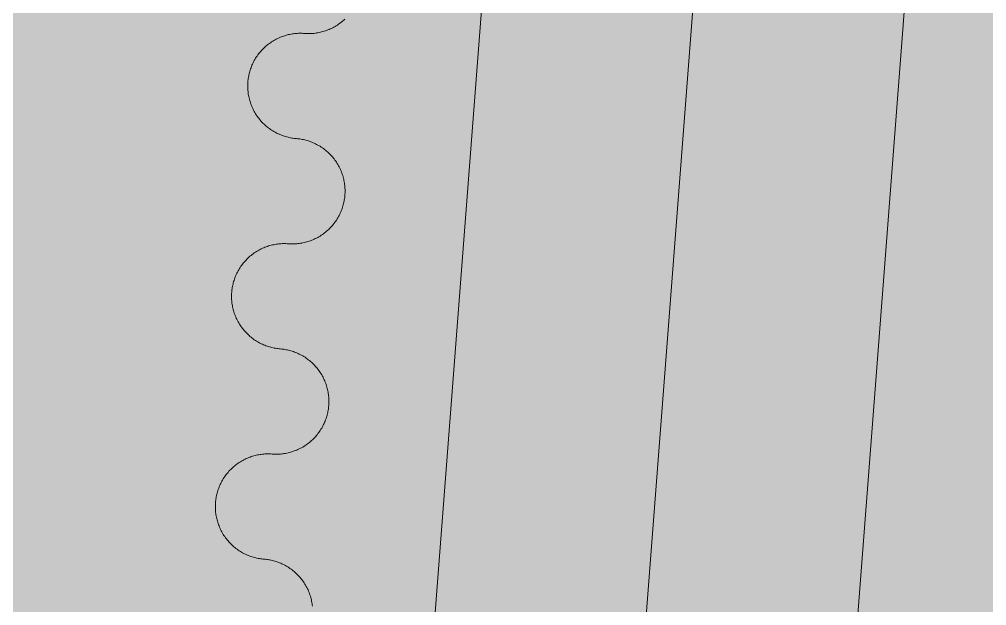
# Model space of a CAD drawing. Header units: millimetres. Extents: x 833941507 to 1669051331, y 817666127 to 1636299673.
# Drawn here: x 834573120.8 to 834573350.1, y 817983876.6 to 817984015.6 of the extents above; entities that cross this region are included whole.
import ezdxf

# ---------------------------------------------------------------- set-up
doc = ezdxf.new("R2010")
doc.units = ezdxf.units.MM
doc.header["$LTSCALE"] = 3
for name, color, linetype, lineweight in [('Hatch (CARR)', 252, 'Continuous', 35), ('Hatch (LTC&CB)', 252, 'Continuous', 35), ('UAJ-23FLOR-h', 251, 'Continuous', 9), ('UAJ-42INFI', 1, 'Continuous', 18), ('UAJ-42INFI-h', 251, 'Continuous', 9)]:
    doc.layers.add(name, color=color, linetype=linetype, lineweight=lineweight)
doc.layers.add('UAJ-00XREF', color=7, linetype='Continuous')

# ---------------------------------------------------------------- blocks, each defined once
blk = doc.blocks.new('GBP-LTC-LB01')
at = {"layer": 'UAJ-23FLOR-h'}
h = blk.add_hatch(dxfattribs=at)
h.set_pattern_fill('EARTH,_O', color=256, scale=180, angle=45)
h.set_pattern_definition([(48.9989, (834576001.8, 818046085.3), (-112.727, 1612.5107), [1143, -1143]), (48.9989, (834575678.3, 818046366.6), (-112.727, 1612.5107), [1143, -1143]), (48.9989, (834575354.8, 818046647.8), (-112.727, 1612.5107), [1143, -1143]), (138.9989, (834575340.7, 818046849.3), (-1612.5107, -112.727), [1143, -1143]), (138.9989, (834575621.9, 818047172.8), (-1612.5107, -112.727), [1143, -1143]), (138.9989, (834575903.1, 818047496.3), (-1612.5107, -112.727), [1143, -1143])])
h.paths.add_polyline_path([(834572173.05, 818200349.17), (834310583.74, 818182062.08), (834331502.24, 817882831.69), (834364939.69, 817885169.23), (834473095.7, 818011283.6), (834480533.7, 818020120.4), (834485095.05, 818025709.55), (834491375.7, 818033619), (834497063.4, 818041013), (834493145.8, 818043678.7), (834512788.5, 818074029.25), (834518712.45, 818083675.25), (834526231.3, 818096325.1), (834534646.05, 818111073.05), (834545956, 818131981.3), (834557204.6, 818154198.8), (834564040, 818168496.8), (834570941.16, 818183576.43), (834578367.8, 818200696.3)])
h.paths.add_polyline_path([(834382131.31, 817956469.98), (834418268.73, 817958996.07), (834422062.41, 817963855.9), (834428403.04, 817964299.38), (834467239.2, 818010695.58), (834466445.21, 818021738.79), (834476097.72, 818035709.03), (834485267.1, 818048983.2), (834487014.89, 818051460.43), (834497268.33, 818067303.42), (834492893.38, 818129890.09), (834448056.59, 818126755.66), (834416896.58, 818105052.11), (834382061.37, 818080788.99), (834386167.45, 818022059.16), (834377588.38, 818021459.47)], flags=16)
edge = h.paths.add_edge_path(flags=16)
edge.add_line((834540292.29, 818142076.07), (834533466.32, 818141614.13))
edge.add_line((834533466.32, 818141614.13), (834523258.01, 818143862.71))
edge.add_line((834523258.01, 818143862.71), (834525896.87, 818155838.93))
edge.add_arc((834558382.43, 818267025.45), 115835.02, 237.2183981, 253.7131266, ccw=False)
edge.add_line((834495664.92, 818169638.25), (834498267.59, 818132356.98))
edge.add_line((834498267.59, 818132356.98), (834496346.42, 818130135.01))
edge.add_line((834496346.42, 818130135.01), (834492879.88, 818129892.67))
edge.add_line((834492879.88, 818129892.67), (834494229.58, 818110587.62))
edge.add_line((834494229.58, 818110587.62), (834496326.13, 818110708.38))
edge.add_line((834496326.13, 818110708.38), (834498420.21, 818080753.55))
edge.add_line((834498420.21, 818080753.55), (834498046.12, 818080727.4))
edge.add_line((834498046.12, 818080727.4), (834498254.52, 818077746.38))
edge.add_line((834498254.52, 818077746.38), (834503061.09, 818078082.4))
edge.add_line((834503061.09, 818078082.4), (834504979.52, 818081212.1))
edge.add_line((834504979.52, 818081212.1), (834509429.02, 818088470.93))
edge.add_line((834509429.02, 818088470.93), (834515217.16, 818097913.59))
edge.add_line((834515217.16, 818097913.59), (834526067.43, 818116415.54))
edge.add_line((834526067.43, 818116415.54), (834532489.2, 818127888.68))
edge.add_line((834532489.2, 818127888.68), (834534830.9, 818132146.3))
edge.add_line((834534830.9, 818132146.3), (834540292.29, 818142076.07))
h = blk.add_hatch(dxfattribs=at)
h.set_pattern_fill('EARTH,_O', color=256, scale=180, angle=45)
h.set_pattern_definition([(45.0000001, (-1082349.7, 54794.9), (-3e-06, 1616.4461018), [1143, -1143]), (45.0000001, (-1082652.8, 55098), (-3e-06, 1616.4461018), [1143, -1143]), (45.0000001, (-1082955.9, 55401.1), (-3e-06, 1616.4461018), [1143, -1143]), (135.0000001, (-1082955.9, 55603.1), (-1616.4461018, -3e-06), [1143, -1143]), (135.0000001, (-1082652.8, 55906.2), (-1616.4461018, -3e-06), [1143, -1143]), (135.0000001, (-1082349.7, 56209.3), (-1616.4461018, -3e-06), [1143, -1143])])
h.paths.add_polyline_path([(834669469.25, 818015499.17), (834651080.82, 818014213.79), (834651091.33, 818014066.03), (834669479.76, 818015351.52)], flags=16)
edge = h.paths.add_edge_path()
edge.add_arc((834611763.61, 818123015.07), 22001.28, 94.000719, 118.688683)
edge.add_line((834601201.89, 818142315.5), (834593918.34, 818141228.38))
edge.add_arc((834611768.4, 818123014.03), 25502.69, 93.997159, 134.421275, ccw=False)
edge.add_line((834609990.68, 818148454.69), (834618164.36, 818149025.84))
edge.add_line((834618164.36, 818149025.84), (834618408.29, 818145534.91))
edge.add_line((834618408.29, 818145534.91), (834616365.41, 818145392.16))
edge.add_line((834616365.41, 818145392.16), (834616609.39, 818141900.69))
edge.add_line((834616609.39, 818141900.69), (834611621.55, 818141552.15))
edge.add_line((834611621.55, 818141552.15), (834611377.61, 818145043.07))
edge.add_line((834611377.61, 818145043.07), (834610228.61, 818144962.74))
h.paths.add_polyline_path([(834673232.94, 818197365.88), (834607546.49, 818192773.89), (834599172.5, 818174435.3), (834588349.1, 818152374.5), (834578621.55, 818133890.65), (834568418.3, 818115665.3), (834556456.7, 818095618.3), (834546606.4, 818080041.6), (834532219.3, 818058623.75), (834523692.15, 818046595.75), (834515683.5, 818035708.5), (834508244.2, 818025929.9), (834500656.3, 818016266.1), (834489786.8, 818002934.1), (834483448.3, 817995421.3), (834478637.6, 817989841.7), (834458453.75, 817967379.3), (834441506.5, 817949096.36), (834383075.75, 817886437.08), (834482026.69, 817893354.51), (834551919.04, 817920008.6), (834634905.13, 817930637.13), (834634023, 817939309.35), (834633770.07, 817941795.89), (834633577.69, 817943687.02), (834508697.04, 817930983.61), (834507053.46, 817930191.44), (834506409.46, 817939426.96), (834507656.94, 817945566.73), (834503417.08, 818006767.03), (834503064.37, 818011762.67), (834514052.91, 818025791.94), (834520784.65, 818034889.35), (834526318.86, 818042436.94), (834532381.69, 818050705.63), (834536345.72, 818056472.68), (834542258.41, 818065225.62), (834550405.86, 818077286.91), (834561579, 818095001.96), (834574522.66, 818117080.03), (834587768.88, 818140310.21), (834609774.13, 818143594.98), (834610001.97, 818140335.89), (834634252.54, 818142031.47), (834636806.9, 818105492.47), (834642791.48, 818105913.75), (834646278.56, 818056032.58), (834640293.17, 818055614.16), (834643382.34, 818011424.91), (834641138.41, 818011267.96), (834645775.78, 817944927.87), (834639048.36, 817944243.52), (834640362.12, 817931328.11), (834651070.39, 817932706.91), (834650587.67, 817936476.13), (834685105.74, 817940896.86), (834685588.46, 817937127.64), (834691373.79, 817937868.57)])
blk = doc.blocks.new('inf_010')
at = {"layer": 'UAJ-42INFI'}
for points in [[(889585454.63, 757791508.15), (889585454.9, 757791508.11), (889585455.18, 757791508.08), (889585455.46, 757791508.06), (889585455.74, 757791508.04), (889585456.03, 757791508.02), (889585456.32, 757791508.02), (889585456.61, 757791508.02), (889585456.91, 757791508.02), (889585457.2, 757791508.04), (889585457.5, 757791508.06), (889585457.8, 757791508.09), (889585458.1, 757791508.12), (889585458.4, 757791508.17), (889585458.7, 757791508.22), (889585459, 757791508.28), (889585459.31, 757791508.35), (889585459.61, 757791508.42), (889585459.91, 757791508.5), (889585460.21, 757791508.59), (889585460.51, 757791508.69), (889585460.81, 757791508.8), (889585461.1, 757791508.91), (889585461.4, 757791509.04), (889585461.69, 757791509.17), (889585461.98, 757791509.3), (889585462.27, 757791509.45), (889585462.55, 757791509.6), (889585462.83, 757791509.76), (889585463.1, 757791509.93), (889585463.38, 757791510.11), (889585463.64, 757791510.29), (889585463.9, 757791510.48), (889585464.16, 757791510.68), (889585464.41, 757791510.88)], [(889585450.97, 757791483.42), (889585450.7, 757791483.46), (889585450.43, 757791483.51), (889585450.15, 757791483.57), (889585449.87, 757791483.63), (889585449.59, 757791483.7), (889585449.31, 757791483.78), (889585449.03, 757791483.86), (889585448.76, 757791483.96), (889585448.48, 757791484.06), (889585448.2, 757791484.16), (889585447.92, 757791484.28), (889585447.64, 757791484.4), (889585447.37, 757791484.53), (889585447.09, 757791484.66), (889585446.82, 757791484.81), (889585446.55, 757791484.96), (889585446.28, 757791485.12), (889585446.02, 757791485.28), (889585445.76, 757791485.46), (889585445.5, 757791485.64), (889585445.24, 757791485.83), (889585444.99, 757791486.02), (889585444.75, 757791486.22), (889585444.51, 757791486.43), (889585444.27, 757791486.65), (889585444.04, 757791486.87), (889585443.81, 757791487.1), (889585443.59, 757791487.33), (889585443.37, 757791487.57), (889585443.16, 757791487.82), (889585442.96, 757791488.07), (889585442.77, 757791488.33), (889585442.58, 757791488.59), (889585442.39, 757791488.86), (889585442.22, 757791489.13), (889585442.05, 757791489.41), (889585441.89, 757791489.69), (889585441.73, 757791489.97), (889585441.59, 757791490.26), (889585441.45, 757791490.54), (889585441.32, 757791490.84), (889585441.2, 757791491.13), (889585441.08, 757791491.43), (889585440.98, 757791491.73), (889585440.88, 757791492.03), (889585440.79, 757791492.33), (889585440.71, 757791492.63), (889585440.63, 757791492.93), (889585440.56, 757791493.23), (889585440.5, 757791493.53), (889585440.45, 757791493.84), (889585440.41, 757791494.14), (889585440.37, 757791494.44), (889585440.34, 757791494.74), (889585440.32, 757791495.03), (889585440.31, 757791495.33), (889585440.3, 757791495.62), (889585440.3, 757791495.91), (889585440.31, 757791496.2), (889585440.32, 757791496.49), (889585440.34, 757791496.77), (889585440.37, 757791497.06), (889585440.4, 757791497.33), (889585440.43, 757791497.61), (889585440.48, 757791497.88), (889585440.53, 757791498.16), (889585440.58, 757791498.44), (889585440.65, 757791498.71), (889585440.72, 757791498.99), (889585440.8, 757791499.27), (889585440.88, 757791499.55), (889585440.97, 757791499.83), (889585441.07, 757791500.11), (889585441.18, 757791500.39), (889585441.29, 757791500.66), (889585441.41, 757791500.94), (889585441.54, 757791501.22), (889585441.68, 757791501.49), (889585441.82, 757791501.76), (889585441.97, 757791502.03), (889585442.13, 757791502.3), (889585442.3, 757791502.57), (889585442.47, 757791502.83), (889585442.65, 757791503.08), (889585442.84, 757791503.34), (889585443.04, 757791503.59), (889585443.24, 757791503.84), (889585443.45, 757791504.08), (889585443.66, 757791504.32), (889585443.89, 757791504.55), (889585444.12, 757791504.77), (889585444.35, 757791505), (889585444.59, 757791505.21), (889585444.84, 757791505.42), (889585445.09, 757791505.62), (889585445.35, 757791505.82), (889585445.61, 757791506.01), (889585445.88, 757791506.19), (889585446.15, 757791506.37), (889585446.42, 757791506.53), (889585446.7, 757791506.7), (889585446.99, 757791506.85), (889585447.27, 757791506.99), (889585447.56, 757791507.13), (889585447.85, 757791507.26), (889585448.15, 757791507.39), (889585448.44, 757791507.5), (889585448.74, 757791507.61), (889585449.04, 757791507.71), (889585449.34, 757791507.8), (889585449.64, 757791507.88), (889585449.95, 757791507.95), (889585450.25, 757791508.02), (889585450.55, 757791508.08), (889585450.85, 757791508.13), (889585451.15, 757791508.17), (889585451.45, 757791508.21), (889585451.75, 757791508.24), (889585452.05, 757791508.26), (889585452.35, 757791508.28), (889585452.64, 757791508.28), (889585452.93, 757791508.28), (889585453.22, 757791508.28), (889585453.51, 757791508.26), (889585453.79, 757791508.24), (889585454.07, 757791508.22), (889585454.35, 757791508.19), (889585454.63, 757791508.15)], [(889585447.32, 757791458.69), (889585447.6, 757791458.65), (889585447.88, 757791458.62), (889585448.16, 757791458.59), (889585448.44, 757791458.57), (889585448.73, 757791458.56), (889585449.02, 757791458.55), (889585449.31, 757791458.55), (889585449.6, 757791458.56), (889585449.9, 757791458.57), (889585450.2, 757791458.6), (889585450.5, 757791458.62), (889585450.8, 757791458.66), (889585451.1, 757791458.7), (889585451.4, 757791458.76), (889585451.7, 757791458.82), (889585452, 757791458.88), (889585452.31, 757791458.96), (889585452.61, 757791459.04), (889585452.91, 757791459.13), (889585453.21, 757791459.23), (889585453.51, 757791459.34), (889585453.8, 757791459.45), (889585454.1, 757791459.57), (889585454.39, 757791459.7), (889585454.68, 757791459.84), (889585454.96, 757791459.99), (889585455.25, 757791460.14), (889585455.53, 757791460.3), (889585455.8, 757791460.47), (889585456.07, 757791460.64), (889585456.34, 757791460.83), (889585456.6, 757791461.02), (889585456.86, 757791461.21), (889585457.11, 757791461.42), (889585457.36, 757791461.63), (889585457.6, 757791461.84), (889585457.83, 757791462.06), (889585458.06, 757791462.29), (889585458.28, 757791462.52), (889585458.5, 757791462.76), (889585458.71, 757791463), (889585458.91, 757791463.25), (889585459.11, 757791463.5), (889585459.3, 757791463.75), (889585459.48, 757791464.01), (889585459.65, 757791464.27), (889585459.82, 757791464.54), (889585459.97, 757791464.8), (889585460.13, 757791465.07), (889585460.27, 757791465.34), (889585460.41, 757791465.62), (889585460.54, 757791465.89), (889585460.66, 757791466.17), (889585460.77, 757791466.45), (889585460.88, 757791466.73), (889585460.98, 757791467.01), (889585461.07, 757791467.29), (889585461.15, 757791467.57), (889585461.23, 757791467.84), (889585461.3, 757791468.12), (889585461.36, 757791468.4), (889585461.42, 757791468.68), (889585461.47, 757791468.95), (889585461.52, 757791469.23), (889585461.55, 757791469.5), (889585461.58, 757791469.78), (889585461.61, 757791470.06), (889585461.63, 757791470.34), (889585461.64, 757791470.63), (889585461.65, 757791470.92), (889585461.65, 757791471.21), (889585461.64, 757791471.51), (889585461.63, 757791471.8), (889585461.61, 757791472.1), (889585461.58, 757791472.4), (889585461.54, 757791472.7), (889585461.5, 757791473), (889585461.44, 757791473.3), (889585461.39, 757791473.6), (889585461.32, 757791473.91), (889585461.24, 757791474.21), (889585461.16, 757791474.51), (889585461.07, 757791474.81), (889585460.97, 757791475.11), (889585460.87, 757791475.41), (889585460.75, 757791475.7), (889585460.63, 757791476), (889585460.5, 757791476.29), (889585460.36, 757791476.58), (889585460.21, 757791476.87), (889585460.06, 757791477.15), (889585459.9, 757791477.43), (889585459.73, 757791477.7), (889585459.56, 757791477.98), (889585459.37, 757791478.24), (889585459.18, 757791478.5), (889585458.99, 757791478.76), (889585458.79, 757791479.01), (889585458.58, 757791479.26), (889585458.36, 757791479.5), (889585458.14, 757791479.74), (889585457.91, 757791479.96), (889585457.68, 757791480.19), (889585457.44, 757791480.4), (889585457.2, 757791480.61), (889585456.96, 757791480.81), (889585456.7, 757791481.01), (889585456.45, 757791481.2), (889585456.19, 757791481.38), (889585455.93, 757791481.55), (889585455.67, 757791481.72), (889585455.4, 757791481.88), (889585455.13, 757791482.03), (889585454.86, 757791482.17), (889585454.58, 757791482.31), (889585454.31, 757791482.44), (889585454.03, 757791482.56), (889585453.75, 757791482.67), (889585453.47, 757791482.78), (889585453.19, 757791482.88), (889585452.92, 757791482.97), (889585452.64, 757791483.06), (889585452.36, 757791483.13), (889585452.08, 757791483.2), (889585451.8, 757791483.27), (889585451.52, 757791483.32), (889585451.25, 757791483.37), (889585450.97, 757791483.42)], [(889585443.67, 757791433.95), (889585443.4, 757791434), (889585443.12, 757791434.05), (889585442.85, 757791434.1), (889585442.57, 757791434.17), (889585442.29, 757791434.24), (889585442.01, 757791434.32), (889585441.73, 757791434.4), (889585441.45, 757791434.49), (889585441.17, 757791434.59), (889585440.9, 757791434.7), (889585440.62, 757791434.81), (889585440.34, 757791434.93), (889585440.06, 757791435.06), (889585439.79, 757791435.2), (889585439.52, 757791435.34), (889585439.25, 757791435.49), (889585438.98, 757791435.65), (889585438.72, 757791435.82), (889585438.46, 757791435.99), (889585438.2, 757791436.17), (889585437.94, 757791436.36), (889585437.69, 757791436.56), (889585437.45, 757791436.76), (889585437.2, 757791436.97), (889585436.97, 757791437.18), (889585436.73, 757791437.41), (889585436.51, 757791437.64), (889585436.29, 757791437.87), (889585436.07, 757791438.11), (889585435.86, 757791438.36), (889585435.66, 757791438.61), (889585435.46, 757791438.87), (889585435.27, 757791439.13), (889585435.09, 757791439.4), (889585434.92, 757791439.67), (889585434.75, 757791439.94), (889585434.59, 757791440.22), (889585434.43, 757791440.51), (889585434.29, 757791440.79), (889585434.15, 757791441.08), (889585434.02, 757791441.37), (889585433.9, 757791441.67), (889585433.78, 757791441.96), (889585433.68, 757791442.26), (889585433.58, 757791442.56), (889585433.49, 757791442.86), (889585433.4, 757791443.16), (889585433.33, 757791443.47), (889585433.26, 757791443.77), (889585433.2, 757791444.07), (889585433.15, 757791444.37), (889585433.11, 757791444.67), (889585433.07, 757791444.97), (889585433.04, 757791445.27), (889585433.02, 757791445.57), (889585433.01, 757791445.86), (889585433, 757791446.16), (889585433, 757791446.45), (889585433.01, 757791446.74), (889585433.02, 757791447.03), (889585433.04, 757791447.31), (889585433.06, 757791447.59), (889585433.09, 757791447.87), (889585433.13, 757791448.15), (889585433.18, 757791448.42), (889585433.23, 757791448.69), (889585433.28, 757791448.97), (889585433.35, 757791449.25), (889585433.42, 757791449.53), (889585433.49, 757791449.81), (889585433.58, 757791450.09), (889585433.67, 757791450.37), (889585433.77, 757791450.64), (889585433.88, 757791450.92), (889585433.99, 757791451.2), (889585434.11, 757791451.48), (889585434.24, 757791451.75), (889585434.38, 757791452.03), (889585434.52, 757791452.3), (889585434.67, 757791452.57), (889585434.83, 757791452.84), (889585435, 757791453.1), (889585435.17, 757791453.36), (889585435.35, 757791453.62), (889585435.54, 757791453.88), (889585435.74, 757791454.13), (889585435.94, 757791454.37), (889585436.15, 757791454.61), (889585436.36, 757791454.85), (889585436.58, 757791455.08), (889585436.81, 757791455.31), (889585437.05, 757791455.53), (889585437.29, 757791455.75), (889585437.54, 757791455.96), (889585437.79, 757791456.16), (889585438.04, 757791456.35), (889585438.31, 757791456.54), (889585438.57, 757791456.73), (889585438.85, 757791456.9), (889585439.12, 757791457.07), (889585439.4, 757791457.23), (889585439.68, 757791457.39), (889585439.97, 757791457.53), (889585440.26, 757791457.67), (889585440.55, 757791457.8), (889585440.85, 757791457.92), (889585441.14, 757791458.04), (889585441.44, 757791458.14), (889585441.74, 757791458.24), (889585442.04, 757791458.33), (889585442.34, 757791458.41), (889585442.64, 757791458.49), (889585442.95, 757791458.56), (889585443.25, 757791458.62), (889585443.55, 757791458.67), (889585443.85, 757791458.71), (889585444.15, 757791458.75), (889585444.45, 757791458.78), (889585444.75, 757791458.8), (889585445.04, 757791458.81), (889585445.34, 757791458.82), (889585445.63, 757791458.82), (889585445.92, 757791458.81), (889585446.21, 757791458.8), (889585446.49, 757791458.78), (889585446.77, 757791458.75), (889585447.05, 757791458.72), (889585447.32, 757791458.69)], [(889585440.02, 757791409.22), (889585440.3, 757791409.18), (889585440.57, 757791409.15), (889585440.86, 757791409.13), (889585441.14, 757791409.11), (889585441.43, 757791409.09), (889585441.72, 757791409.09), (889585442.01, 757791409.09), (889585442.3, 757791409.1), (889585442.6, 757791409.11), (889585442.9, 757791409.13), (889585443.19, 757791409.16), (889585443.49, 757791409.2), (889585443.8, 757791409.24), (889585444.1, 757791409.29), (889585444.4, 757791409.35), (889585444.7, 757791409.42), (889585445, 757791409.49), (889585445.3, 757791409.58), (889585445.61, 757791409.67), (889585445.91, 757791409.76), (889585446.2, 757791409.87), (889585446.5, 757791409.99), (889585446.79, 757791410.11), (889585447.09, 757791410.24), (889585447.38, 757791410.38), (889585447.66, 757791410.52), (889585447.94, 757791410.68), (889585448.22, 757791410.84), (889585448.5, 757791411.01), (889585448.77, 757791411.18), (889585449.04, 757791411.36), (889585449.3, 757791411.55), (889585449.56, 757791411.75), (889585449.81, 757791411.95), (889585450.06, 757791412.16), (889585450.3, 757791412.38), (889585450.53, 757791412.6), (889585450.76, 757791412.82), (889585450.98, 757791413.06), (889585451.2, 757791413.29), (889585451.41, 757791413.53), (889585451.61, 757791413.78), (889585451.8, 757791414.03), (889585451.99, 757791414.29), (889585452.17, 757791414.54), (889585452.35, 757791414.81), (889585452.51, 757791415.07), (889585452.67, 757791415.34), (889585452.82, 757791415.61), (889585452.97, 757791415.88), (889585453.1, 757791416.15), (889585453.23, 757791416.43), (889585453.35, 757791416.71), (889585453.47, 757791416.98), (889585453.58, 757791417.26), (889585453.67, 757791417.54), (889585453.77, 757791417.82), (889585453.85, 757791418.1), (889585453.93, 757791418.38), (889585454, 757791418.66), (889585454.06, 757791418.94), (889585454.12, 757791419.21), (889585454.17, 757791419.49), (889585454.21, 757791419.76), (889585454.25, 757791420.04), (889585454.28, 757791420.32), (889585454.31, 757791420.6), (889585454.33, 757791420.88), (889585454.34, 757791421.17), (889585454.35, 757791421.46), (889585454.35, 757791421.75), (889585454.34, 757791422.04), (889585454.32, 757791422.34), (889585454.3, 757791422.64), (889585454.27, 757791422.94), (889585454.24, 757791423.24), (889585454.19, 757791423.54), (889585454.14, 757791423.84), (889585454.08, 757791424.14), (889585454.02, 757791424.44), (889585453.94, 757791424.74), (889585453.86, 757791425.05), (889585453.77, 757791425.35), (889585453.67, 757791425.65), (889585453.56, 757791425.94), (889585453.45, 757791426.24), (889585453.33, 757791426.53), (889585453.2, 757791426.83), (889585453.06, 757791427.12), (889585452.91, 757791427.4), (889585452.76, 757791427.69), (889585452.6, 757791427.96), (889585452.43, 757791428.24), (889585452.25, 757791428.51), (889585452.07, 757791428.78), (889585451.88, 757791429.04), (889585451.69, 757791429.3), (889585451.48, 757791429.55), (889585451.27, 757791429.8), (889585451.06, 757791430.04), (889585450.84, 757791430.27), (889585450.61, 757791430.5), (889585450.38, 757791430.72), (889585450.14, 757791430.94), (889585449.9, 757791431.15), (889585449.65, 757791431.35), (889585449.4, 757791431.55), (889585449.15, 757791431.73), (889585448.89, 757791431.91), (889585448.63, 757791432.09), (889585448.36, 757791432.25), (889585448.1, 757791432.41), (889585447.83, 757791432.56), (889585447.55, 757791432.71), (889585447.28, 757791432.85), (889585447, 757791432.97), (889585446.73, 757791433.1), (889585446.45, 757791433.21), (889585446.17, 757791433.32), (889585445.89, 757791433.42), (889585445.61, 757791433.51), (889585445.33, 757791433.59), (889585445.05, 757791433.67), (889585444.78, 757791433.74), (889585444.5, 757791433.8), (889585444.22, 757791433.86), (889585443.95, 757791433.91), (889585443.67, 757791433.95)], [(889585436.37, 757791384.49), (889585436.1, 757791384.53), (889585435.82, 757791384.58), (889585435.54, 757791384.64), (889585435.27, 757791384.7), (889585434.99, 757791384.77), (889585434.71, 757791384.85), (889585434.43, 757791384.94), (889585434.15, 757791385.03), (889585433.87, 757791385.13), (889585433.59, 757791385.23), (889585433.32, 757791385.35), (889585433.04, 757791385.47), (889585432.76, 757791385.6), (889585432.49, 757791385.73), (889585432.22, 757791385.88), (889585431.95, 757791386.03), (889585431.68, 757791386.19), (889585431.41, 757791386.36), (889585431.15, 757791386.53), (889585430.89, 757791386.71), (889585430.64, 757791386.9), (889585430.39, 757791387.09), (889585430.14, 757791387.3), (889585429.9, 757791387.5), (889585429.66, 757791387.72), (889585429.43, 757791387.94), (889585429.21, 757791388.17), (889585428.98, 757791388.41), (889585428.77, 757791388.65), (889585428.56, 757791388.89), (889585428.36, 757791389.15), (889585428.16, 757791389.4), (889585427.97, 757791389.66), (889585427.79, 757791389.93), (889585427.61, 757791390.2), (889585427.44, 757791390.48), (889585427.28, 757791390.76), (889585427.13, 757791391.04), (889585426.98, 757791391.33), (889585426.85, 757791391.62), (889585426.72, 757791391.91), (889585426.59, 757791392.2), (889585426.48, 757791392.5), (889585426.37, 757791392.8), (889585426.27, 757791393.1), (889585426.18, 757791393.4), (889585426.1, 757791393.7), (889585426.03, 757791394), (889585425.96, 757791394.3), (889585425.9, 757791394.61), (889585425.85, 757791394.91), (889585425.81, 757791395.21), (889585425.77, 757791395.51), (889585425.74, 757791395.81), (889585425.72, 757791396.1), (889585425.7, 757791396.4), (889585425.7, 757791396.69), (889585425.7, 757791396.99), (889585425.7, 757791397.28), (889585425.72, 757791397.56), (889585425.74, 757791397.85), (889585425.76, 757791398.13), (889585425.79, 757791398.41), (889585425.83, 757791398.68), (889585425.87, 757791398.96), (889585425.92, 757791399.23), (889585425.98, 757791399.51), (889585426.04, 757791399.79), (889585426.11, 757791400.06), (889585426.19, 757791400.34), (889585426.28, 757791400.62), (889585426.37, 757791400.9), (889585426.47, 757791401.18), (889585426.57, 757791401.46), (889585426.69, 757791401.74), (889585426.81, 757791402.01), (889585426.94, 757791402.29), (889585427.07, 757791402.56), (889585427.22, 757791402.84), (889585427.37, 757791403.11), (889585427.53, 757791403.37), (889585427.7, 757791403.64), (889585427.87, 757791403.9), (889585428.05, 757791404.16), (889585428.24, 757791404.41), (889585428.43, 757791404.66), (889585428.64, 757791404.91), (889585428.84, 757791405.15), (889585429.06, 757791405.39), (889585429.28, 757791405.62), (889585429.51, 757791405.85), (889585429.75, 757791406.07), (889585429.99, 757791406.28), (889585430.23, 757791406.49), (889585430.49, 757791406.69), (889585430.74, 757791406.89), (889585431, 757791407.08), (889585431.27, 757791407.26), (889585431.54, 757791407.44), (889585431.82, 757791407.61), (889585432.1, 757791407.77), (889585432.38, 757791407.92), (889585432.67, 757791408.07), (889585432.96, 757791408.21), (889585433.25, 757791408.34), (889585433.54, 757791408.46), (889585433.84, 757791408.57), (889585434.14, 757791408.68), (889585434.44, 757791408.78), (889585434.74, 757791408.87), (889585435.04, 757791408.95), (889585435.34, 757791409.03), (889585435.64, 757791409.09), (889585435.95, 757791409.15), (889585436.25, 757791409.2), (889585436.55, 757791409.25), (889585436.85, 757791409.28), (889585437.15, 757791409.31), (889585437.45, 757791409.33), (889585437.74, 757791409.35), (889585438.03, 757791409.35), (889585438.33, 757791409.36), (889585438.62, 757791409.35), (889585438.9, 757791409.34), (889585439.19, 757791409.32), (889585439.47, 757791409.29), (889585439.75, 757791409.26), (889585440.02, 757791409.22)], [(889585447.04, 757791372.58), (889585447.02, 757791372.87), (889585447, 757791373.17), (889585446.97, 757791373.47), (889585446.94, 757791373.77), (889585446.89, 757791374.07), (889585446.84, 757791374.37), (889585446.78, 757791374.68), (889585446.71, 757791374.98), (889585446.64, 757791375.28), (889585446.56, 757791375.58), (889585446.47, 757791375.88), (889585446.37, 757791376.18), (889585446.26, 757791376.48), (889585446.15, 757791376.78), (889585446.02, 757791377.07), (889585445.89, 757791377.36), (889585445.76, 757791377.65), (889585445.61, 757791377.94), (889585445.46, 757791378.22), (889585445.3, 757791378.5), (889585445.13, 757791378.78), (889585444.95, 757791379.05), (889585444.77, 757791379.31), (889585444.58, 757791379.58), (889585444.38, 757791379.83), (889585444.18, 757791380.09), (889585443.97, 757791380.33), (889585443.76, 757791380.57), (889585443.54, 757791380.81), (889585443.31, 757791381.04), (889585443.08, 757791381.26), (889585442.84, 757791381.48), (889585442.6, 757791381.68), (889585442.35, 757791381.89), (889585442.1, 757791382.08), (889585441.85, 757791382.27), (889585441.59, 757791382.45), (889585441.33, 757791382.62), (889585441.06, 757791382.79), (889585440.79, 757791382.95), (889585440.52, 757791383.1), (889585440.25, 757791383.24), (889585439.98, 757791383.38), (889585439.7, 757791383.51), (889585439.43, 757791383.63), (889585439.15, 757791383.75), (889585438.87, 757791383.85), (889585438.59, 757791383.95), (889585438.31, 757791384.04), (889585438.03, 757791384.13), (889585437.75, 757791384.21), (889585437.47, 757791384.28), (889585437.2, 757791384.34), (889585436.92, 757791384.4), (889585436.64, 757791384.45), (889585436.37, 757791384.49)]]:
    blk.add_lwpolyline(points, dxfattribs=at)
blk = doc.blocks.new('3A35X-MADL-P-LT-B01-0')
at = {"layer": 'UAJ-42INFI'}
for points in [[(834573644.69, 817985264.54), (834573615.06, 817985266, 0.406244), (834573305.29, 817984993.06), (834573205.68, 817983698.14)], [(834573642.23, 817985214.6), (834573612.59, 817985216.06, 0.406244), (834573355.14, 817984989.23), (834573255.53, 817983694.31)]]:
    blk.add_lwpolyline(points, format="xyb", dxfattribs=at)
at = {"layer": 'UAJ-42INFI-h'}
blk.add_lwpolyline([(834573639.76, 817985164.66), (834573610.13, 817985166.12, 0.406244), (834573404.99, 817984985.39), (834573305.38, 817983690.47)], format="xyb", dxfattribs=at)
at = {"rotation": 3.998908525164564}
blk.add_blockref('inf_010', (-0.01, 0.01), dxfattribs=at)

msp = doc.modelspace()

# ---------------------------------------------------------------- hatches: boundary and pattern name
at = {"layer": 'Hatch (CARR)'}
h = msp.add_hatch(dxfattribs=at)
h.set_pattern_fill('ANSI36', color=256, scale=150, angle=90)
h.set_pattern_definition([(135, (-187022.3, -52565.44), (-926.08891249, 252.5697034), [1190.625, -238.125, 0, -238.125])])
edge = h.paths.add_edge_path()
edge.add_line((834611924.53, 818109421.98), (834607685.93, 818109069.03))
edge.add_line((834607685.93, 818109069.03), (834607665.21, 818107991.06))
edge.add_arc((834589039.26, 818108445.6), 18631.5, 309.865898, 358.602068, ccw=False)
edge.add_arc((834615999.11, 818076947.93), 22831.06, 131.128719, 153.798926)
edge.add_arc((834586528.44, 818091417.12), 10000.02, 275.074548, 333.967897, ccw=False)
edge.add_line((834587412.96, 818081456.29), (834588264.12, 818069423.81))
edge.add_arc((834582903.89, 818050145.04), 20010.07, 39.448108, 74.462065, ccw=False)
edge.add_arc((834615731.57, 818077154), 22500.4, 219.443807, 234.520216)
edge.add_arc((834588161.64, 818038473.41), 25000.01, 12.166064, 54.52036, ccw=False)
edge.add_arc((834582999.18, 818037622.78), 30226.87, 2.039971, 11.679977, ccw=False)
edge.add_line((834613206.9, 818038698.76), (834615631.26, 818004019.26))
edge.add_arc((834569688.78, 818001746.14), 45998.68, -6.715736, 2.832547, ccw=False)
edge.add_arc((834571414.07, 818001695.79), 44279.6, 274.627227, 353.087902, ccw=False)
edge.add_line((834574986.22, 817957560.51), (834554838.44, 817955511.33))
edge.add_line((834554838.44, 817955511.33), (834555086.07, 817951969.1))
edge.add_line((834555086.07, 817951969.1), (834553985.14, 817951373.93))
edge.add_line((834553985.14, 817951373.93), (834556566.9, 817951132.02))
edge.add_line((834556566.9, 817951132.02), (834554870.83, 817950512.53))
edge.add_line((834554870.83, 817950512.53), (834555242.26, 817945199.33))
edge.add_line((834555242.26, 817945199.33), (834580663.58, 817947785.24))
edge.add_arc((834575886.06, 817997961), 50402.7, 275.439056, 360)
edge.add_arc((834575886.06, 817997961), 50402.7, 0, 6.033545)
edge.add_line((834626009.56, 818003258.87), (834625320, 818013122.62))
edge.add_arc((834725073.73, 818020096.29), 99997.19, 179.2295533, 183.9989755, ccw=False)
edge.add_line((834625085.58, 818021440.9), (834625236.7, 818032677.88))
edge.add_arc((834627922.06, 818032658), 2685.43, 108.98118, 179.57597, ccw=False)
edge.add_arc((834628204.41, 818032510.48), 2924.98, 77.00889, 113.27543, ccw=False)
edge.add_line((834628861.95, 818035360.6), (834628476.34, 818040874.23))
edge.add_arc((834628077.5, 818035877.4), 5012.73, 85.43643, 98.7313)
edge.add_arc((834628036.86, 818036256.39), 4631.99, 98.94599, 115.25566)
edge.add_arc((834625847.25, 818040897.82), 499.99, 179.2291, 295.2567, ccw=False)
edge.add_line((834625347.3, 818040904.54), (834625429.52, 818047019.11))
edge.add_arc((834645427.71, 818046750.21), 20000, 165.345013, 179.22962, ccw=False)
edge.add_line((834626078.37, 818051810.17), (834626528.55, 818053531.69))
edge.add_arc((834626915.54, 818053430.49), 400, 10.6952, 165.3453, ccw=False)
edge.add_arc((834673015.67, 818062137.18), 46515.12, 190.695171, 201.393906)
edge.add_line((834629705.69, 818045169.49), (834632608.66, 818049408.19))
edge.add_arc((834657538.96, 818054466.69), 25438.32, 165.436059, 191.469924, ccw=False)
edge.add_arc((834645834.11, 818057254.43), 13410.81, 134.755157, 164.388681, ccw=False)
edge.add_arc((834654069.52, 818049100.07), 25000, 110.949167, 135, ccw=False)
edge.add_line((834645131.03, 818072447.52), (834644597.61, 818080086.57))
edge.add_arc((834649926.78, 818053872.79), 26750, 101.491438, 112.960099)
edge.add_arc((834639130.33, 818079447.94), 1011.22, 186.41269, 290.94883, ccw=False)
edge.add_arc((834615732.29, 818077144.81), 22500, 5.586125, 15.960514)
edge.add_arc((834638326.4, 818083606.72), 1000, 72.18054, 195.96056, ccw=False)
edge.add_arc((834652938.87, 818129065.91), 46750, 252.180437, 259.459176)
edge.add_line((834644386.61, 818083104.83), (834643939.74, 818089497.14))
edge.add_arc((834650687.74, 818128671.74), 39751.54, 240.552646, 260.226455, ccw=False)
edge.add_arc((834638496.4, 818107130.24), 14999.51, 192.881128, 240.651972, ccw=False)
edge.add_line((834623874.36, 818103786.42), (834622817.43, 818108620.33))
edge.add_arc((834642767.11, 818112268.77), 20280.55, 185.544236, 190.363831, ccw=False)
edge.add_line((834622581.43, 818110309.38), (834612780.93, 818109493.29))
edge.add_arc((834641861.42, 818113470.75), 29351.23, 187.788264, 192.644584)
edge.add_line((834613222.05, 818107045.69), (834612137.99, 818106966.76))
edge.add_arc((834678301.99, 818113956.17), 66532.15, 183.9077542, 186.0302271, ccw=False)
edge = h.paths.add_edge_path(flags=16)
edge.add_arc((834615731.29, 818077153.7), 12500, 0, 180)
edge.add_arc((834615731.29, 818077153.7), 12500, 180, 360)
edge = h.paths.add_edge_path(flags=16)
edge.add_line((834611868.95, 818104450.81), (834613972.75, 818104597.88))
edge.add_line((834613972.75, 818104597.88), (834614793.18, 818100839.53))
edge.add_arc((834613826.07, 818100578.15), 1001.8, -85.3038, 15.12379, ccw=False)
edge.add_arc((834619584.26, 818044960.88), 54912.99, 95.933068, 97.326955)
edge.add_arc((834612511.22, 818100425.75), 1002.71, 172.27337, 273.99855, ccw=False)
edge.add_arc((834561933.96, 818106999.55), 50000, 352.600915, 357.078102)
edge = h.paths.add_edge_path(flags=16)
edge.add_line((834620090.91, 818049922.98), (834618289.66, 818049797.05))
edge.add_arc((834580970.7, 818042316.77), 38061.25, 11.334275, 15.917952)
edge.add_arc((834591802.88, 818043743.07), 27300.13, 19.276237, 22.152589)
edge.add_arc((834617550.89, 818054225.79), 500, 94.5376, 202.1526, ccw=False)
edge.add_arc((834615731.29, 818077153.7), 22500, 274.53759, 280.052608)
edge.add_arc((834619745.99, 818054506.8), 500, -8.8617, 100.0526, ccw=False)
edge.add_arc((834638671.98, 818051564.06), 18653.4, 171.162659, 185.047268)
edge = h.paths.add_edge_path(flags=16)
edge.add_line((834620198.06, 818047424.37), (834618701.71, 818047319.76))
edge.add_line((834618701.71, 818047319.76), (834619053.65, 818042377.79))
edge.add_line((834619053.65, 818042377.79), (834619277.55, 818039251.24))
edge.add_line((834619277.55, 818039251.24), (834621789.24, 818004177.33))
edge.add_arc((834571670.9, 818002621.7), 50142.48, -82.809427, 1.77783, ccw=False)
edge.add_line((834577947.23, 817952873.58), (834554875.83, 817950440.96))
edge.add_line((834554875.83, 817950440.96), (834554896.6, 817950143.9))
edge.add_line((834554896.6, 817950143.9), (834580030.46, 817952804.26))
edge.add_arc((834573485.43, 818001019.32), 48657.26, 277.730459, 360)
edge.add_line((834622142.69, 818001019.32), (834619659.92, 818038109.18))
edge.add_arc((834783609.84, 818029932.1), 164153.72, 174.3889035, 177.1447146, ccw=False)
edge.add_arc((834619491.3, 818046225.82), 789.84, 342.04557, 367.17034)
edge.add_line((834620274.96, 818046324.4), (834620198.06, 818047424.37))
h = msp.add_hatch(dxfattribs=at)
h.set_pattern_fill('ANSI37', color=10, scale=150)
edge = h.paths.add_edge_path()
edge.add_line((834608124.67, 818053522.58), (834606147.8, 818052086.92))
edge.add_line((834606147.8, 818052086.92), (834607353.97, 818050426.06))
edge.add_line((834607353.97, 818050426.06), (834609862.86, 818014620.63))
edge.add_line((834609862.86, 818014620.63), (834609379.08, 818014586.81))
edge.add_line((834609379.08, 818014586.81), (834610086.25, 818004483.1))
edge.add_line((834610086.25, 818004483.1), (834610539.27, 818004514.77))
edge.add_line((834610539.27, 818004514.77), (834610706.64, 818002120.62))
edge.add_line((834610706.64, 818002120.62), (834610557.77, 818002110.21))
edge.add_line((834610557.77, 818002110.21), (834610834.56, 817998139.85))
edge.add_line((834610834.56, 817998139.85), (834610486.99, 817998114.18))
edge.add_arc((834520229.53, 818026403.03), 94586.84, 332.7181106, 342.5977552, ccw=False)
edge.add_arc((834534026.5, 818020533.46), 79641.88, 325.3815398, 331.9213713, ccw=False)
edge.add_arc((834533795.72, 818020683.06), 79916.79, 321.0383391, 325.3872696, ccw=False)
edge.add_line((834595936.37, 817970431.36), (834591911.27, 817966463.99))
edge.add_arc((834580976.59, 817976781.73), 15034.06, 287.247267, 316.662797, ccw=False)
edge.add_arc((834571080.29, 818003715), 43715.04, 276.73322, 289.168661, ccw=False)
edge.add_line((834576205.73, 817960301.47), (834554660.6, 817958055.21))
edge.add_line((834554660.6, 817958055.21), (834554838.44, 817955511.33))
edge.add_line((834554838.44, 817955511.33), (834574986.22, 817957560.51))
edge.add_arc((834571414.07, 818001695.79), 44279.6, 274.627227, 353.087902)
edge.add_line((834615371.84, 817996366.89), (834612824.42, 818001153.58))
edge.add_line((834612824.42, 818001153.58), (834610209.13, 818038562.08))
edge.add_line((834610209.13, 818038562.08), (834612600.29, 818043741.45))
edge.add_arc((834588170.03, 818038475.53), 24991.35, 12.163932, 16.094758)
edge.add_line((834612181.83, 818045403.8), (834610162.71, 818046731.91))
edge.add_arc((834588161.64, 818038473.42), 23500, 20.574494, 27.032904)
edge.add_line((834609094.16, 818049154.22), (834610023.49, 818050600.23))
edge.add_arc((834588161.69, 818038473.47), 24999.93, 29.017166, 37.010848)
h = msp.add_hatch(dxfattribs=at)
h.set_pattern_fill('GOST_GLASS', color=256, scale=75, angle=90)
edge = h.paths.add_edge_path()
edge.add_line((834620198.06, 818047424.37), (834618701.71, 818047319.76))
edge.add_line((834618701.71, 818047319.76), (834619053.65, 818042377.79))
edge.add_line((834619053.65, 818042377.79), (834619277.55, 818039251.24))
edge.add_line((834619277.55, 818039251.24), (834621789.24, 818004177.33))
edge.add_arc((834571670.9, 818002621.7), 50142.48, -82.809427, 1.77783, ccw=False)
edge.add_line((834577947.23, 817952873.58), (834554875.83, 817950440.96))
edge.add_line((834554875.83, 817950440.96), (834554896.6, 817950143.9))
edge.add_line((834554896.6, 817950143.9), (834580030.46, 817952804.26))
edge.add_arc((834573485.43, 818001019.32), 48657.26, 277.730459, 360)
edge.add_line((834622142.69, 818001019.32), (834619659.92, 818038109.18))
edge.add_arc((834783609.84, 818029932.1), 164153.72, 174.3889035, 177.1447146, ccw=False)
edge.add_arc((834619491.3, 818046225.82), 789.84, 342.04557, 367.17034)
edge.add_line((834620274.96, 818046324.4), (834620198.06, 818047424.37))
at = {"layer": 'Hatch (LTC&CB)'}
h = msp.add_hatch(dxfattribs=at)
h.set_pattern_fill('ANSI38', color=256, scale=100)
h.set_pattern_definition([(318.99984, (834479093.73, 818230174.15), (208.29942, 239.6197), []), (48.99984, (834479093.73, 818230174.15), (176.97914, 687.53882), [793.75, -476.25])])
edge = h.paths.add_edge_path()
edge.add_line((834601196.19, 818142314.52), (834603754.26, 818142696.37))
edge.add_line((834603754.26, 818142696.37), (834603901.9, 818141707.33))
edge.add_line((834603901.9, 818141707.33), (834603810.47, 818141693.69))
edge.add_arc((834611763.29, 818123016.36), 20300, 113.064358, 141.357581)
edge.add_line((834595907.81, 818135692.86), (834595395.45, 818135656.86))
edge.add_line((834595395.45, 818135656.86), (834583111.72, 818114341.03))
edge.add_line((834583111.72, 818114341.03), (834578121.58, 818106513.89))
edge.add_line((834578121.58, 818106513.89), (834575731.65, 818102809.5))
edge.add_line((834575731.65, 818102809.5), (834574387.45, 818100725.98))
edge.add_line((834574387.45, 818100725.98), (834573113.98, 818098752.1))
edge.add_line((834573113.98, 818098752.1), (834573145.25, 818098730.65))
edge.add_line((834573145.25, 818098730.65), (834569989.11, 818093770.2))
edge.add_line((834569989.11, 818093770.2), (834566535, 818088385.68))
edge.add_line((834566535, 818088385.68), (834566514.09, 818088398.3))
edge.add_line((834566514.09, 818088398.3), (834558743.61, 818076256.63))
edge.add_line((834558743.61, 818076256.63), (834557653.4, 818074495.71))
edge.add_line((834557653.4, 818074495.71), (834553498.92, 818068288.56))
edge.add_line((834553498.92, 818068288.56), (834548580.86, 818060932.13))
edge.add_line((834548580.86, 818060932.13), (834544328.26, 818054726.34))
edge.add_line((834544328.26, 818054726.34), (834544332.15, 818054704.66))
edge.add_line((834544332.15, 818054704.66), (834540324.6, 818048716.69))
edge.add_line((834540324.6, 818048716.69), (834541041.32, 818048232.54))
edge.add_line((834541041.32, 818048232.54), (834540089.73, 818046823.83))
edge.add_line((834540089.73, 818046823.83), (834539737.55, 818047061.73))
edge.add_line((834539737.55, 818047061.73), (834533115.75, 818038377.74))
edge.add_line((834533115.75, 818038377.74), (834515220.96, 818015146.63))
edge.add_arc((834538026.01, 818000636.26), 27030, 147.532263, 176.187088)
edge.add_line((834511055.84, 818002433.72), (834511444.99, 817996891.23))
edge.add_line((834511444.99, 817996891.23), (834511474.11, 817996474.65))
edge.add_line((834511474.11, 817996474.65), (834508641.22, 817996276.61))
edge.add_line((834508641.22, 817996276.61), (834508910.68, 817992422.05))
edge.add_line((834508910.68, 817992422.05), (834511353.38, 817992955.96))
edge.add_line((834511353.38, 817992955.96), (834513357.66, 817964213.01))
edge.add_line((834513357.66, 817964213.01), (834513308.95, 817964209.6))
edge.add_line((834513308.95, 817964209.6), (834513879.4, 817955918.75))
edge.add_line((834513879.4, 817955918.75), (834514876.61, 817955988.46))
edge.add_line((834514876.61, 817955988.46), (834515053.07, 817953464.41))
edge.add_arc((834528221.07, 817954382.99), 13200, 183.990417, 259.837233)
edge.add_line((834525891.99, 817941390.09), (834525974.53, 817940578.71))
edge.add_line((834525974.53, 817940578.71), (834555356.34, 817943567.49))
edge.add_line((834555356.34, 817943567.49), (834594711.69, 817947570.8))
edge.add_line((834594711.69, 817947570.8), (834594754.2, 817947152.96))
edge.add_line((834594754.2, 817947152.96), (834616096.9, 817949323.98))
edge.add_line((834616096.9, 817949323.98), (834631854.21, 817950926.85))
edge.add_line((834631854.21, 817950926.85), (834631836.71, 817951177.16))
edge.add_line((834631836.71, 817951177.16), (834639760.38, 817951731.08))
edge.add_line((834639760.38, 817951731.08), (834640506.97, 817944391.59))
edge.add_line((834640506.97, 817944391.59), (834508703.57, 817930984.28))
edge.add_line((834508703.57, 817930984.28), (834508663.51, 817930982.16))
edge.add_line((834508663.51, 817930982.16), (834507053.46, 817930191.44))
edge.add_line((834507053.46, 817930191.44), (834506409.46, 817939426.96))
edge.add_line((834506409.46, 817939426.96), (834507674.95, 817945699.32))
edge.add_line((834507674.95, 817945699.32), (834503067.5, 818011766.68))
edge.add_line((834503067.5, 818011766.68), (834515005.94, 818027008.3))
edge.add_line((834515005.94, 818027008.3), (834526318.86, 818042436.95))
edge.add_line((834526318.86, 818042436.95), (834533248.43, 818051887.55))
edge.add_line((834533248.43, 818051887.55), (834545204.94, 818069586.37))
edge.add_line((834545204.94, 818069586.37), (834551695.41, 818079200.62))
edge.add_line((834551695.41, 818079200.62), (834551700.66, 818079300.57))
edge.add_line((834551700.66, 818079300.57), (834554860.11, 818084257.51))
edge.add_line((834554860.11, 818084257.51), (834556162.94, 818086301.54))
edge.add_line((834556162.94, 818086301.54), (834561579.11, 818095002.15))
edge.add_line((834561579.11, 818095002.15), (834564610.19, 818100023.59))
edge.add_line((834564610.19, 818100023.59), (834566711.84, 818103505.28))
edge.add_line((834566711.84, 818103505.28), (834567220.96, 818104369.68))
edge.add_line((834567220.96, 818104369.68), (834571219.85, 818111331.33))
edge.add_line((834571219.85, 818111331.33), (834579233.58, 818125278.3))
edge.add_line((834579233.58, 818125278.3), (834584805.19, 818135090.79))
edge.add_line((834584805.19, 818135090.79), (834587768.44, 818140310.15))
edge.add_line((834587768.44, 818140310.15), (834593953.37, 818141233.38))
edge.add_arc((834611682.41, 818123278.84), 25232.61, 93.846032, 134.637937, ccw=False)
edge.add_line((834609989.92, 818148454.62), (834618164.07, 818149025.82))
edge.add_line((834618164.07, 818149025.82), (834618408.01, 818145534.9))
edge.add_line((834618408.01, 818145534.9), (834616365.13, 818145392.15))
edge.add_line((834616365.13, 818145392.15), (834616609.11, 818141900.67))
edge.add_line((834616609.11, 818141900.67), (834611621.27, 818141552.12))
edge.add_line((834611621.27, 818141552.12), (834611377.33, 818145043.04))
edge.add_arc((834611845.2, 818122938.11), 22109.88, 91.212521, 118.792578)
h = msp.add_hatch(color=256, dxfattribs=at)
h.dxf.hatch_style = 1
edge = h.paths.add_edge_path()
edge.add_line((834513358.83, 817964213.1), (834514805.29, 817964314.21))
edge.add_line((834514805.29, 817964314.21), (834514905.32, 817962883.32))
edge.add_line((834514905.32, 817962883.32), (834522015.98, 817959924.65))
edge.add_line((834522015.98, 817959924.65), (834527599.83, 817958234.85))
edge.add_line((834527599.83, 817958234.85), (834531627.41, 817957331.96))
edge.add_line((834531627.41, 817957331.96), (834538597.73, 817957185.8))
edge.add_line((834538597.73, 817957185.8), (834550283.84, 817958000.71))
edge.add_line((834550283.84, 817958000.71), (834576164.25, 817960699.31))
edge.add_arc((834571429.66, 818001700.88), 41274.03, 276.586959, 289.104779)
edge.add_line((834584938.52, 817962700.16), (834585387.44, 817962731.44))
edge.add_line((834585387.44, 817962731.44), (834585119.41, 817966565.54))
edge.add_line((834585119.41, 817966565.54), (834584671.75, 817966534.24))
edge.add_line((834584671.75, 817966534.24), (834582845.22, 817993361.89))
edge.add_line((834582845.22, 817993361.89), (834584586.66, 817993483.63))
edge.add_line((834584586.66, 817993483.63), (834584565.21, 817993788.17))
edge.add_line((834584565.21, 817993788.17), (834583546.6, 817993716.97))
edge.add_line((834583546.6, 817993716.97), (834579511.62, 818051438.28))
edge.add_line((834579511.62, 818051438.28), (834571357.07, 818050868.21))
edge.add_line((834571357.07, 818050868.21), (834571728.42, 818045556.24))
edge.add_line((834571728.42, 818045556.24), (834551421, 818044136.6))
edge.add_line((834551421, 818044136.6), (834550915.36, 818053251.15))
edge.add_line((834550915.36, 818053251.15), (834550067.43, 818053191.87))
edge.add_line((834550067.43, 818053191.87), (834547980.34, 818050328.44))
edge.add_line((834547980.34, 818050328.44), (834547993.72, 818050137.14))
edge.add_line((834547993.72, 818050137.14), (834537098.76, 818035335.08))
edge.add_line((834537098.76, 818035335.08), (834533115.75, 818038377.74))
edge.add_line((834533115.75, 818038377.74), (834521762.77, 818023639.24))
edge.add_line((834521762.77, 818023639.24), (834515226.35, 818015153.63))
edge.add_arc((834538313.07, 818000540.46), 27322.9, 147.66747, 176.026674)
edge.add_line((834511055.84, 818002433.72), (834511474.11, 817996474.65))
edge.add_line((834511474.11, 817996474.65), (834508641.22, 817996276.61))
edge.add_line((834508641.22, 817996276.61), (834508910.68, 817992422.05))
edge.add_line((834508910.68, 817992422.05), (834511349.45, 817992955.1))
edge.add_line((834511349.45, 817992955.1), (834511354.85, 817992876.6))
edge.add_line((834511354.85, 817992876.6), (834513358.66, 817964213.08))
edge.add_line((834513358.66, 817964213.08), (834513358.83, 817964213.1))

# ---------------------------------------------------------------- block references
msp.add_blockref('GBP-LTC-LB01', (0, 0))
at = {"layer": 'UAJ-00XREF', "ltscale": 10, "rotation": 8.262983694057247e-05}
msp.add_blockref('3A35X-MADL-P-LT-B01-0', (1179.72, -1203.53), dxfattribs=at)

doc.saveas('drawing.dxf')
